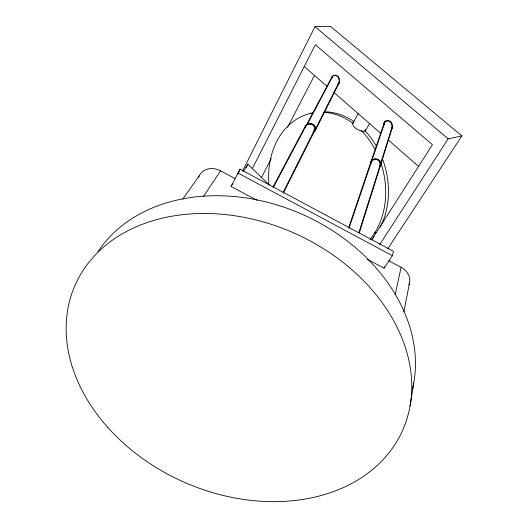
<?xml version="1.0" encoding="UTF-8"?>
<svg xmlns="http://www.w3.org/2000/svg" width="528" height="528" viewBox="0 0 528 528"><rect width="100%" height="100%" fill="white"/><g stroke="black" fill="none" stroke-linecap="round" stroke-linejoin="round"><path stroke-width="0.79" d="M384.113 124.192L384.113 125.09M391.624 128.476L391.842 128.06A3.821 3.201 83.1 0 0 392.185 126.74L391.532 123.677A5.795 4.851 83 0 0 390.799 122.575L389.552 121.499A5.795 4.851 83 0 0 388.456 121.018L385.849 121.262M391.664 129.175L392.192 128.304A4.178 3.498 83.1 0 0 392.568 126.859L391.855 123.506M410.084 405.979L413.767 382.919M403.834 311.969L409.655 282.275M395.155 294.71L401.108 267.307L388.78 260.72M367.396 259.307L384.08 268.217L392.39 255.704L393.426 251.315L240.121 169.198L231.046 186.45L257.156 200.396M384.08 268.217L384.443 266.739M380.807 164.465L392.555 126.859M380.365 164.399L392.172 126.74M359.324 232.848L380.813 164.393M358.822 232.769L380.371 164.333M348.553 227.99L371.138 161.218M349.054 228.07L384.925 122.08M370.564 162.881L384.622 121.763A4.178 3.491 83.3 0 1 385.631 120.866L388.483 120.602A6.343 5.306 83 0 1 389.684 121.13L391.05 122.305M338.164 76.732L336.89 75.629A6.191 4.917 86.5 0 0 335.775 75.161L333.135 75.524A4.079 3.241 86.7 0 0 332.218 76.435L331.749 77.312A4.079 3.241 86.7 0 0 331.426 78.731M337.94 77.009L336.772 75.999A5.663 4.495 86.5 0 0 335.749 75.57L333.34 75.9A3.729 2.963 86.7 0 0 332.501 76.738L332.072 77.537A3.729 2.963 86.7 0 0 331.828 78.395M198.442 177.474L199.142 175.982A17.087 14.454 33.7 0 1 220.585 170.834L235.085 178.583M283.226 193.34L338.976 82.335A3.729 2.97 86.6 0 0 339.28 81.028L338.633 78.052M315.077 130.931L339.299 82.559M237.646 174.148L240.121 169.198M242.583 170.914L314.985 26.638L330.488 26.4L461.848 135.927L387.697 248.893M246.028 167.884L247.883 164.201L269.069 184.833M283.14 192.364L314.292 130.508M252.252 168.775L315.341 44.728L432.406 144.679L371.699 239.804M384.344 122.179L384.107 122.635A4.178 3.491 83.3 0 0 383.737 124.073L383.737 125.057M384.45 122.879L384.668 122.456M261.419 177.606L271.273 158.638M287.569 127.268L314.47 75.471M307.461 124.034L332.27 77.121M273.478 187.196L331.96 76.857M273.029 186.952L305.527 125.776M352.744 123.361L358.42 113.355M365.455 130.647L369.574 123.545M243.56 171.211L247.883 164.201M338.778 82.751L338.54 83.134A3.729 2.97 86.6 0 1 338.283 83.464M338.824 83.437L339.088 83.015M231.046 186.45L232.624 183.909M379.685 244.609L448.166 138.818L461.848 135.927M203.24 196.805L220.585 170.834M182.708 199.214L199.142 175.982M374.576 233.053L376.662 232.36M237.785 172.94L392.39 255.704M314.985 26.638L448.166 138.818M304.267 66.495L327.248 86.585M334.079 92.552L380.662 133.274M388.113 139.788L418.546 166.393M338.923 77.88L339.629 81.134A4.079 3.247 86.6 0 1 337.933 84.275M305.276 127.36A4.759 4.323 29 0 1 311.342 124.04A4.759 4.323 29 0 1 313.936 130.667M305.283 127.162A5.201 4.732 28.9 0 1 313.025 124.463A5.201 4.732 28.9 0 1 313.243 132.515M305.593 126.793A5.201 4.732 28.9 0 1 313.599 124.846A5.201 4.732 28.9 0 1 313.097 132.799M307.718 124.7A4.759 4.323 28.9 0 1 314.101 125.915A4.759 4.323 28.9 0 1 313.632 131.96M338.237 76.791A6.191 4.917 86.5 0 1 338.996 77.939M337.999 77.062A5.663 4.495 86.5 0 1 338.699 78.111M370.55 163.832A5.188 4.686 15.7 0 1 376.952 159.146A5.188 4.686 15.7 0 1 379.982 166.478M371.078 162.538A4.745 4.283 15.7 0 1 377.315 159.694A4.745 4.283 15.7 0 1 379.83 165.911M391.123 122.371A6.343 5.306 83 0 1 391.928 123.572M384.292 123.308A3.815 3.194 83.2 0 1 385.81 121.321M365.64 129.545A7.326 2.996 29.8 0 1 357.647 129.532A7.326 2.996 29.8 0 1 353.602 122.641M268.957 185.11A73.161 57.664 77 0 1 313.243 112.84M323.954 112.279A73.161 57.664 77 0 1 352.961 123.321M361.172 130.423A73.161 57.664 77 0 1 375.124 149.569M381.051 163.508A73.161 57.664 77 0 1 369.923 239.402M310.715 113.725A72.864 57.592 77 0 1 312.074 113.342M324.74 111.791A72.864 57.592 77 0 1 354.037 121.572M364.564 130.456A72.864 57.592 77 0 1 376.438 146.243M382.239 158.354A72.864 57.592 77 0 1 380.134 227.324M374.167 236.65A72.864 57.592 77 0 1 371.686 239.62M370.834 163.984A4.745 4.283 15.7 0 1 375.626 159.251A4.745 4.283 15.7 0 1 380.101 164.677M370.742 163.898A5.188 4.686 15.6 0 1 377.817 159.489A5.188 4.686 15.6 0 1 379.276 167.482M401.108 267.307A16.936 14.124 13.1 0 1 408.903 284.915M98.05 251.566A173.191 134.072 23.9 0 1 301.488 213.998A173.191 134.072 23.9 0 1 412.46 389.176M107.877 427.528A179.131 136.165 23.9 0 0 402.046 431.594A179.131 136.165 23.9 0 0 206.93 213.484A179.131 136.165 23.9 0 0 107.877 427.528"/></g></svg>
